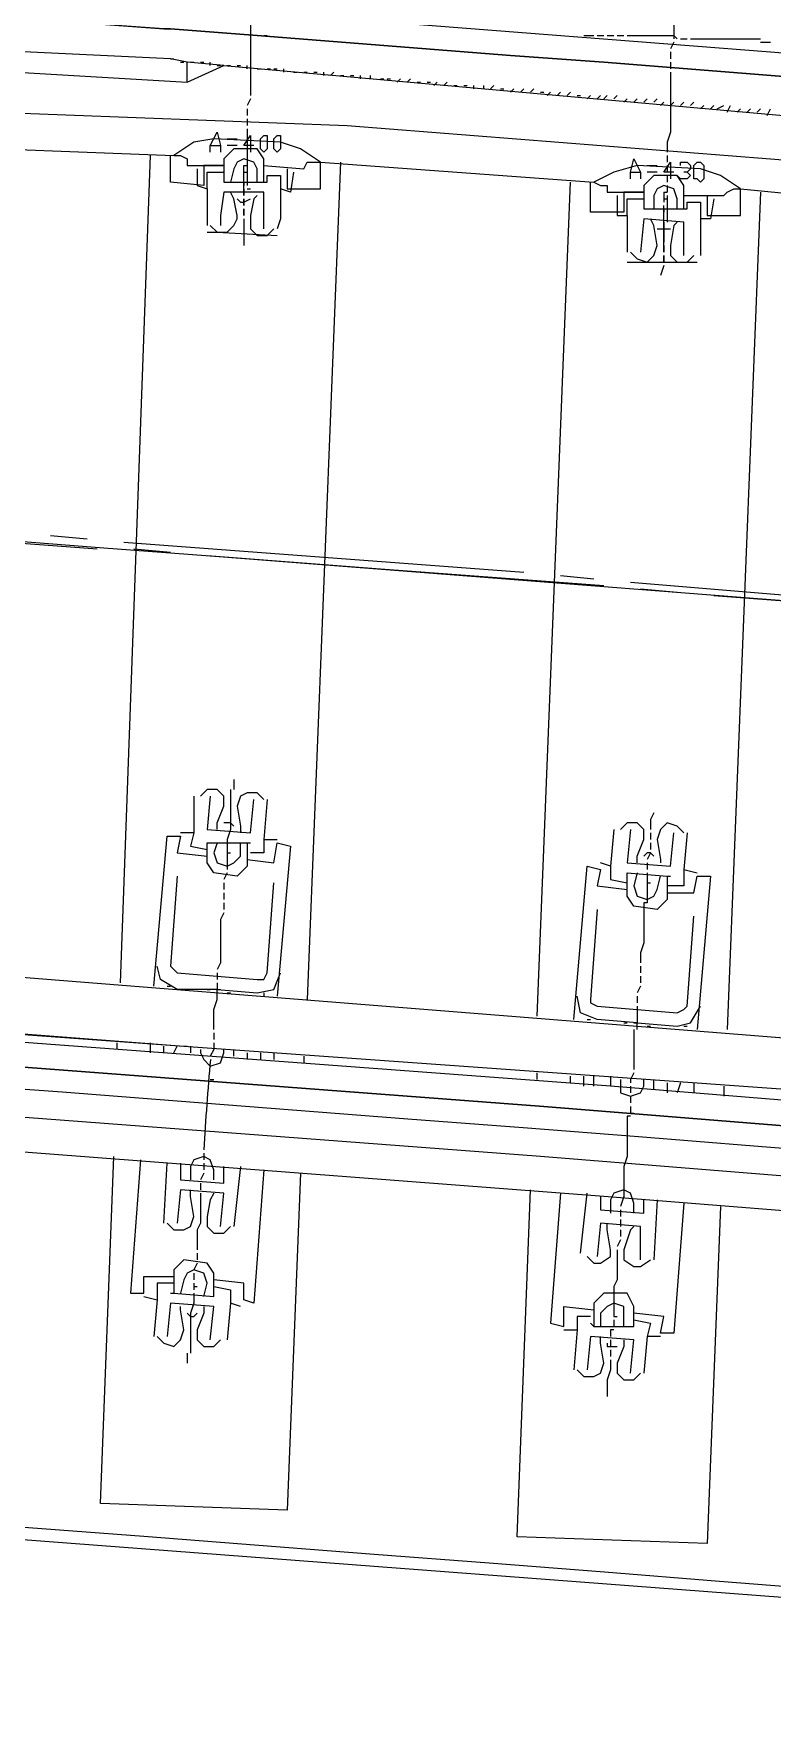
# Model space of a CAD drawing. Header units: millimetres. Extents: x -45 to 90, y -17 to 16.
# Drawn here: x 37.278 to 38.293, y -3.073 to -0.754 of the extents above; entities that cross this region are included whole.
import ezdxf

# ---------------------------------------------------------------- set-up
doc = ezdxf.new("R2010")
doc.units = ezdxf.units.MM
doc.layers.add('PDF_Geometry', color=7, linetype='Continuous')

msp = doc.modelspace()

# ---------------------------------------------------------------- linework, layer by layer
at = {"color": 6}
msp.add_lwpolyline([(29.1661, -1.3506), (29.1986, 0.45), (32.6939, 0.2287), (32.6939, 1.2372), (41.2932, 1.2372), (41.2932, 0), (45.2746, 0), (45.1993, -2.1005), (41.2248, -1.7678), (41.1144, -3.1159), (32.554, -2.4665), (32.6324, -1.35)], close=True, dxfattribs=at)
at = {"color": 2}
for radius in [500.8082, 500.0582, 499.3082]:
    msp.add_arc((-0.8299, -500.0575), radius, 85.235272, 89.904911, dxfattribs=at)
at = {"color": 5}
msp.add_arc((-0.8299, -500.0575), 498.7082, 85.235272, 89.904911, dxfattribs=at)
at = {"layer": 'PDF_Geometry', "lineweight": 25}
for points in [[(38.1582, -0.6968), (38.1582, -0.706), (38.1582, -0.7105), (38.1582, -0.7197), (38.1582, -0.7243), (38.1582, -0.7335), (38.1582, -0.738), (38.1582, -0.7472), (38.1582, -0.7518), (38.1582, -0.761)], [(36.2787, -0.7197), (36.2741, -0.7197), (37.1314, -0.7701), (37.177, -0.8022), (37.4889, -0.8206), (37.4889, -0.7931), (37.466, -0.7885), (37.177, -0.7747)], [(39.4647, -0.9031), (39.4418, -0.9031), (38.0619, -0.7931), (37.9336, -0.7839), (37.5852, -0.7564), (37.466, -0.7472), (37.4568, -0.7472), (37.3285, -0.738)], [(37.3331, -0.738), (37.4568, -0.7472), (37.466, -0.7472), (37.5852, -0.7564), (37.9336, -0.7839), (38.0619, -0.7931), (39.4418, -0.9031), (39.4647, -0.9031), (39.5655, -0.9122), (39.6389, -0.9168), (39.7168, -0.926), (40.2073, -0.9672), (40.2623, -0.9718)], [(37.576, -0.7289), (37.576, -0.7426), (37.576, -0.7564), (37.576, -0.7701), (37.576, -0.7839), (37.576, -0.7976), (37.576, -0.8114), (37.576, -0.8251), (37.576, -0.8389)], [(35.5911, -0.761), (35.5726, -0.761), (35.5726, -0.7885), (35.6232, -0.7885), (35.6736, -0.7885), (35.7561, -0.8022), (35.7745, -0.8068), (37.709, -0.8802), (39.6297, -1.0314)], [(38.0344, -0.7564), (38.0482, -0.7564)], [(38.0528, -0.7564), (38.0619, -0.7564)], [(38.0665, -0.7564), (38.0757, -0.7564)], [(38.0803, -0.7564), (38.0894, -0.7564)], [(38.0938, -0.7564), (38.1032, -0.7564), (38.1078, -0.7564), (38.117, -0.7564), (38.1215, -0.7564), (38.1307, -0.7564), (38.1353, -0.7564), (38.1445, -0.7564), (38.149, -0.7564), (38.1582, -0.7564), (38.1628, -0.761)], [(38.1674, -0.761), (38.1765, -0.761)], [(38.1811, -0.761), (38.1949, -0.761), (38.2084, -0.761), (38.2224, -0.761), (38.2361, -0.761), (38.2499, -0.761), (38.2636, -0.761), (38.2774, -0.761)], [(38.1582, -0.7655), (38.1536, -0.7747)], [(38.1536, -0.7791), (38.1536, -0.7885)], [(38.2774, -0.7655), (38.2911, -0.7655)], [(37.466, -0.7885), (37.4706, -0.7885)], [(37.4798, -0.7931), (37.4843, -0.7931)], [(37.4889, -0.8206), (37.5394, -0.7976), (37.4889, -0.7931)], [(37.4935, -0.7931), (37.4981, -0.7931)], [(37.5073, -0.7931), (37.5118, -0.7931)], [(37.5208, -0.7976), (37.5208, -0.7931)], [(37.5302, -0.7976), (37.5348, -0.7976)], [(37.5394, -0.7976), (39.4372, -0.9672), (39.5059, -0.9764), (39.6343, -0.9993)], [(37.5439, -0.7976), (37.5485, -0.7976)], [(37.5577, -0.7976), (37.5623, -0.7976)], [(37.5714, -0.8022), (37.5714, -0.7976)], [(37.5852, -0.8022), (37.5898, -0.8022)], [(37.5989, -0.8022), (37.6035, -0.8022)], [(37.6081, -0.8022), (37.6127, -0.8022)], [(37.6219, -0.8068), (37.6219, -0.8022)], [(37.6354, -0.8068), (37.6402, -0.8068)], [(37.6494, -0.8068), (37.654, -0.8068)], [(37.6631, -0.8068), (37.6677, -0.8068)], [(37.6769, -0.8114), (37.6769, -0.8068)], [(37.686, -0.8114), (37.6906, -0.8068)], [(37.6998, -0.8114), (37.7044, -0.8114)], [(37.7135, -0.8114), (37.7181, -0.8114)], [(37.7273, -0.816), (37.7273, -0.8114)], [(37.7411, -0.816), (37.7411, -0.8114)], [(38.1536, -0.8068), (38.1536, -0.8206), (38.1536, -0.8343), (38.1536, -0.8481), (38.1536, -0.8618), (38.1536, -0.8756), (38.1536, -0.8893), (38.149, -0.9031), (38.149, -0.9168)], [(38.1536, -0.7931), (38.1536, -0.8022)], [(37.7548, -0.816), (37.7594, -0.816)], [(37.764, -0.816), (37.7686, -0.816)], [(37.7777, -0.8206), (37.7823, -0.816)], [(37.7915, -0.8206), (37.7961, -0.816)], [(37.8052, -0.8206), (37.8098, -0.8206)], [(37.819, -0.8206), (37.8236, -0.8206)], [(37.8282, -0.8251), (37.8327, -0.8206)], [(37.8419, -0.8251), (37.8465, -0.8206)], [(37.8557, -0.8251), (37.8602, -0.8251)], [(37.8694, -0.8251), (37.874, -0.8251)], [(37.8832, -0.8297), (37.8832, -0.8251)], [(37.8969, -0.8297), (37.8969, -0.8251)], [(37.9061, -0.8297), (37.9107, -0.8251)], [(37.9198, -0.8297), (37.9244, -0.8297)], [(37.9336, -0.8343), (37.9382, -0.8297)], [(37.9473, -0.8343), (37.9519, -0.8297)], [(37.9611, -0.8343), (37.9657, -0.8297)], [(37.9748, -0.8343), (37.9792, -0.8343)], [(37.984, -0.8389), (37.9886, -0.8343)], [(37.9978, -0.8389), (38.0023, -0.8343)], [(38.0115, -0.8389), (38.0161, -0.8343)], [(37.576, -0.8435), (37.5714, -0.8526)], [(37.5714, -0.8572), (37.5714, -0.8664)], [(38.0253, -0.8389), (38.0299, -0.8389)], [(38.039, -0.8435), (38.0436, -0.8389)], [(38.0528, -0.8435), (38.0574, -0.8389)], [(38.0619, -0.8435), (38.0665, -0.8389)], [(38.0757, -0.8435), (38.0803, -0.8389)], [(38.0894, -0.8481), (38.0938, -0.8435)], [(38.1032, -0.8481), (38.1078, -0.8435)], [(38.117, -0.8481), (38.1215, -0.8435)], [(38.1307, -0.8481), (38.1353, -0.8435)], [(38.1399, -0.8526), (38.1445, -0.8481)], [(38.1536, -0.8526), (38.1582, -0.8481)], [(38.1674, -0.8526), (38.172, -0.8481)], [(38.1811, -0.8526), (38.1857, -0.8481)], [(38.1949, -0.8572), (38.1995, -0.8526)], [(38.2084, -0.8572), (38.2132, -0.8526)], [(38.2178, -0.8572), (38.227, -0.8526)], [(38.2316, -0.8618), (38.2361, -0.8526)], [(38.2453, -0.8618), (38.2499, -0.8572)], [(38.2591, -0.8618), (38.2636, -0.8572)], [(38.2728, -0.8618), (38.2774, -0.8572)], [(38.2866, -0.8664), (38.2911, -0.8572)], [(37.5714, -0.871), (37.5714, -0.8802)], [(37.5944, -0.9352), (37.6494, -0.9397), (37.654, -0.9306), (37.6585, -0.9306), (37.6723, -0.9306), (37.6448, -0.9122), (37.6173, -0.9031), (37.5256, -0.8985), (37.4981, -0.9031), (37.4706, -0.9214)], [(37.5208, -0.9168), (37.5208, -0.9077), (37.5302, -0.8893), (37.5348, -0.9077), (37.5348, -0.9168)], [(37.5439, -0.8985), (37.5577, -0.8985)], [(37.5806, -0.9077), (37.5669, -0.9077), (37.576, -0.8937), (37.576, -0.9168)], [(37.5714, -0.8847), (37.5714, -0.8937), (37.5714, -0.8985), (37.5714, -0.9077), (37.5714, -0.9122), (37.5714, -0.9214), (37.5714, -0.926), (37.5714, -0.9352), (37.5714, -0.9397), (37.5714, -0.9489), (37.5714, -0.9535), (37.5714, -0.9627)], [(37.0672, -0.9168), (37.0672, -0.9443), (37.113, -0.9443), (37.113, -0.9077), (37.4706, -0.9214), (37.4798, -0.9214), (37.4889, -0.926), (37.4889, -0.9352), (37.5394, -0.9352), (37.5118, -0.9352), (37.5118, -0.9627), (37.466, -0.9581), (37.466, -0.9214)], [(37.3972, -2.0583), (37.4385, -0.9214)], [(37.5208, -0.9077), (37.5348, -0.9077)], [(37.5944, -0.9581), (37.5944, -0.926), (37.5852, -0.9122), (37.5531, -0.9122), (37.5394, -0.926), (37.5394, -0.9581), (37.5944, -0.9581), (37.5989, -0.9581), (37.5989, -0.9489), (37.6173, -0.9489), (37.6173, -0.9672)], [(37.5577, -0.9077), (37.5439, -0.9077)], [(37.5852, -0.9581), (37.5852, -0.9397), (37.5806, -0.9306), (37.5669, -0.926), (37.5577, -0.9306), (37.5531, -0.9397), (37.5485, -0.9581)], [(38.0986, -0.9535), (38.0986, -0.9443), (38.1032, -0.926), (38.1124, -0.9443), (38.1124, -0.9535)], [(38.149, -0.9214), (38.149, -0.9306)], [(37.5027, -0.9397), (37.5027, -0.9627), (37.5164, -0.9672), (37.5164, -1.0177)], [(37.5164, -0.9672), (37.5164, -0.9443), (37.5394, -0.9443), (37.5394, -0.9581), (37.5439, -0.9581)], [(37.5669, -0.9672), (37.5669, -0.9764), (37.5669, -0.9627), (37.5669, -0.9489), (37.5669, -0.9352)], [(37.6354, -0.9443), (37.631, -0.9718), (37.6173, -0.9672), (37.6173, -1.0083), (37.6127, -1.0223)], [(37.6264, -0.9397), (37.6264, -0.9672), (37.6723, -0.9672), (37.6723, -0.9306), (38.0482, -0.9581), (38.0574, -0.9627), (38.0665, -0.9627), (38.0665, -0.9718), (38.117, -0.9718), (38.0894, -0.9718), (38.0894, -0.9993), (38.0436, -0.9993), (38.0436, -0.9581)], [(37.6998, -0.9306), (37.654, -2.0812)], [(38.172, -0.9764), (38.227, -0.9764), (38.2316, -0.9718), (38.2407, -0.9672), (38.2499, -0.9672), (38.2224, -0.9489), (38.1949, -0.9397), (38.1078, -0.9352), (38.0757, -0.9443), (38.0482, -0.9581)], [(38.0986, -0.9443), (38.1124, -0.9443)], [(38.172, -0.9948), (38.172, -0.9627), (38.1628, -0.9489), (38.1307, -0.9489), (38.117, -0.9627), (38.117, -0.9948), (38.172, -0.9948), (38.1765, -0.9948), (38.1765, -0.9856), (38.1949, -0.9856), (38.1949, -1.0083)], [(38.1215, -0.9352), (38.1353, -0.9352)], [(38.1353, -0.9443), (38.1215, -0.9443)], [(38.1582, -0.9443), (38.1445, -0.9443), (38.1536, -0.9306), (38.1536, -0.9535)], [(38.149, -0.9352), (38.149, -0.9443)], [(38.149, -0.9489), (38.149, -0.9581)], [(38.1765, -0.9443), (38.1811, -0.9489), (38.1765, -0.9535), (38.1674, -0.9535), (38.1628, -0.9489)], [(38.1674, -0.9352), (38.1674, -0.9306), (38.1765, -0.9306), (38.1811, -0.9352), (38.1811, -0.9397), (38.1765, -0.9443), (38.172, -0.9443)], [(37.5208, -1.0177), (37.5302, -1.0268), (37.5439, -1.0268), (37.5531, -1.0177), (37.5577, -1.0083), (37.5577, -1.0039), (37.5531, -0.981), (37.5485, -0.9718)], [(37.5944, -1.0223), (37.5944, -1.0083), (37.5944, -0.9718), (37.5394, -0.9718), (37.5348, -1.0039), (37.5348, -1.0177)], [(37.5669, -0.9581), (37.5669, -0.9627)], [(37.5714, -0.9672), (37.576, -0.9672)], [(37.9703, -2.1041), (38.0161, -0.9581)], [(38.1628, -0.9948), (38.1628, -0.981), (38.1582, -0.9672), (38.1445, -0.9627), (38.1353, -0.9672), (38.1307, -0.9764), (38.1307, -0.9948)], [(38.1445, -0.9718), (38.1445, -0.9856)], [(38.149, -0.9627), (38.149, -0.9718)], [(38.204, -0.9764), (38.204, -1.0039), (38.2499, -1.0039), (38.2499, -0.9672), (38.6258, -1.0039), (38.635, -1.0039), (38.6441, -1.0083), (38.6487, -1.0131), (38.6945, -1.0177), (38.6669, -1.0131), (38.6669, -1.0406), (38.6212, -1.0406), (38.6212, -1.0039)], [(38.2774, -0.9718), (38.2316, -2.1224)], [(37.5577, -0.981), (37.5623, -0.9856), (37.5669, -0.9856), (37.576, -0.981)], [(37.5852, -0.9764), (37.5806, -0.981), (37.576, -1.0039), (37.576, -1.0083), (37.576, -1.0223), (37.5852, -1.0314), (37.5989, -1.0314), (37.6081, -1.0223)], [(38.0803, -0.9764), (38.0803, -1.0039), (38.0938, -1.0039), (38.0938, -1.0543)], [(38.0938, -1.0039), (38.0938, -0.981), (38.117, -0.981), (38.117, -0.9948), (38.1215, -0.9948)], [(38.1445, -1.0452), (38.1445, -1.0543), (38.1445, -1.0452), (38.1445, -1.0406), (38.1445, -1.0314), (38.1445, -1.0268), (38.1445, -1.0177), (38.1445, -1.0131), (38.1445, -1.0039), (38.1445, -0.9993), (38.1445, -0.9902)], [(38.1445, -0.9948), (38.1445, -0.9993)], [(38.149, -0.9764), (38.149, -0.9856), (38.149, -0.9902), (38.149, -0.9993), (38.149, -1.0039), (38.149, -1.0131)], [(38.2132, -0.981), (38.2084, -1.0083), (38.1949, -1.0083), (38.1949, -1.0589)], [(37.5669, -1.0083), (37.5669, -1.0223), (37.5669, -1.036), (37.5669, -1.0452)], [(38.0986, -1.0543), (38.1078, -1.0635), (38.1215, -1.0681), (38.1307, -1.0589), (38.1353, -1.0452), (38.1307, -1.0177), (38.1261, -1.0083)], [(38.172, -1.0589), (38.172, -1.0131), (38.117, -1.0083), (38.1124, -1.0543)], [(38.1445, -1.0131), (38.1445, -1.0177), (38.1445, -1.0268), (38.1445, -1.0314), (38.1445, -1.0406)], [(38.1628, -1.0131), (38.1582, -1.0177), (38.1536, -1.0452), (38.1536, -1.0589), (38.1628, -1.0681), (38.1765, -1.0681), (38.1857, -1.0589)], [(37.5164, -1.0268), (37.5302, -1.0268), (37.6127, -1.0314)], [(38.1353, -1.0223), (38.1399, -1.0223), (38.149, -1.0223), (38.1536, -1.0223)], [(38.0938, -1.0681), (38.1903, -1.0681)], [(38.1445, -1.0727), (38.1399, -1.0864)], [(36.9618, -1.1414), (36.8884, -2.0995), (37.4843, -2.1454)], [(37.3652, -1.4623), (36.8151, -1.4211)], [(37.3514, -1.4486), (37.301, -1.444)], [(37.9519, -1.4944), (37.4018, -1.4532)], [(37.466, -1.4667), (37.4156, -1.4623)], [(38.0619, -1.5128), (37.7548, -1.4898), (37.5164, -1.4715)], [(38.0482, -1.5036), (38.0023, -1.499)], [(38.6487, -1.554), (38.0986, -1.5082)], [(38.1628, -1.5219), (38.1124, -1.5173)], [(38.7587, -1.5678), (38.2132, -1.5265)], [(37.5531, -1.7786), (37.5531, -1.7924)], [(37.4981, -1.8016), (37.4981, -1.852), (37.4798, -1.852)], [(37.5302, -1.8474), (37.5302, -1.8382), (37.5394, -1.8153), (37.5394, -1.8016), (37.5302, -1.7924), (37.5164, -1.7924), (37.5073, -1.8016)], [(37.5208, -1.8016), (37.5164, -1.8474), (37.576, -1.852), (37.5806, -1.8061)], [(37.5485, -1.7924), (37.5485, -1.8061), (37.5485, -1.8199), (37.5485, -1.8336), (37.5485, -1.8474), (37.5439, -1.8612), (37.5439, -1.8749), (37.5439, -1.8887), (37.5439, -1.9024)], [(37.5944, -1.8061), (37.5852, -1.797), (37.5714, -1.797), (37.5623, -1.8016), (37.5577, -1.8153), (37.5623, -1.8428), (37.5623, -1.852)], [(37.5989, -1.8061), (37.5944, -1.8612), (37.6127, -1.8612)], [(40.9637, -2.4342), (40.6566, -2.4112), (38.0711, -2.2004), (35.4857, -2.0078), (32.9002, -1.8245)], [(38.1307, -1.8245), (38.1261, -1.8336), (38.1261, -1.8382), (38.1261, -1.8474)], [(32.8727, -1.8428), (32.8727, -1.8566), (32.8131, -2.6863), (32.5152, -2.668), (32.5702, -1.8336), (32.6298, -1.8382), (35.3069, -2.0262), (37.9792, -2.2279), (40.6566, -2.4433), (37.9792, -2.2279), (35.3069, -2.0262), (32.6298, -1.8382)], [(37.4981, -1.852), (37.4935, -1.8703), (37.5164, -1.8749)], [(37.5531, -1.8428), (37.5485, -1.8382), (37.5439, -1.8382), (37.5394, -1.8382)], [(38.0757, -1.8474), (38.0711, -1.8978), (38.0574, -1.8932)], [(38.1078, -1.8932), (38.1078, -1.8841), (38.117, -1.8612), (38.117, -1.8474), (38.1078, -1.8382), (38.0938, -1.8382), (38.0849, -1.8474)], [(38.0986, -1.8474), (38.0938, -1.8932), (38.1536, -1.8978), (38.1582, -1.852)], [(38.1261, -1.852), (38.1261, -1.8612)], [(38.172, -1.852), (38.1628, -1.8428), (38.149, -1.8382), (38.1399, -1.8474), (38.1353, -1.8612), (38.1399, -1.8887), (38.1399, -1.8932)], [(38.1765, -1.852), (38.172, -1.9024), (38.1903, -1.907)], [(37.4431, -2.0629), (37.4614, -1.8566), (37.4798, -1.8566), (37.4752, -1.8795), (37.5164, -1.8841)], [(37.5714, -1.8657), (37.5714, -1.8978), (37.5577, -1.9116), (37.5256, -1.907), (37.5164, -1.8932), (37.5164, -1.8657), (37.5714, -1.8657), (37.576, -1.8657)], [(37.5302, -1.8657), (37.5256, -1.8795), (37.5302, -1.8932), (37.5439, -1.8978), (37.5531, -1.8932), (37.5623, -1.8841), (37.5623, -1.8657)], [(37.5714, -1.8887), (37.6081, -1.8932), (37.6127, -1.8657), (37.631, -1.8703), (37.6127, -2.0766)], [(37.5944, -1.8612), (37.5944, -1.8795), (37.576, -1.8795)], [(38.1261, -1.8657), (38.1261, -1.8749)], [(38.0207, -2.1087), (38.039, -1.8978), (38.0574, -1.9024), (38.0528, -1.9251), (38.0938, -1.9299)], [(38.0711, -1.8978), (38.0711, -1.9162), (38.0938, -1.9207)], [(38.1307, -1.8841), (38.1261, -1.8795), (38.1215, -1.8795), (38.117, -1.8841)], [(38.1261, -1.8795), (38.1215, -1.8887)], [(38.1215, -1.8932), (38.1215, -1.9024)], [(41.5871, -2.6359), (41.8301, -2.6588), (41.8301, -2.6496), (41.8301, -2.6128), (41.7705, -2.6084), (40.6474, -2.5121), (37.9748, -2.2966), (35.3023, -2.0949), (32.6252, -1.9116), (32.5656, -1.907)], [(37.4752, -1.9116), (37.466, -2.0353), (37.4706, -2.0397), (37.4752, -2.0445), (37.5852, -2.0537), (37.5944, -2.0537), (37.5989, -2.0445), (37.6081, -1.9207)], [(37.5439, -1.907), (37.5394, -1.9162)], [(37.5394, -1.9207), (37.5394, -1.9299)], [(38.149, -1.9116), (38.149, -1.9437), (38.1353, -1.9574), (38.1032, -1.9528), (38.0938, -1.9391), (38.0938, -1.907), (38.149, -1.9116), (38.1536, -1.9116)], [(38.1078, -1.907), (38.1032, -1.9251), (38.1078, -1.9391), (38.1215, -1.9437), (38.1307, -1.9391), (38.1353, -1.9299), (38.1399, -1.9116)], [(38.1215, -1.907), (38.1215, -1.9207), (38.1215, -1.9345), (38.1215, -1.9483), (38.117, -1.9483), (38.117, -1.962), (38.117, -1.9758), (38.117, -1.9895), (38.117, -2.0033), (38.1124, -2.017), (38.1124, -2.0308)], [(38.172, -1.9024), (38.172, -1.9251), (38.149, -1.9251)], [(38.149, -1.9345), (38.1857, -1.9345), (38.1903, -1.9116), (38.2084, -1.9116), (38.1903, -2.1224)], [(37.5394, -1.9345), (37.5394, -1.9437)], [(37.5394, -1.962), (37.5348, -1.9712), (37.5348, -1.9758), (37.5348, -1.9849), (37.5348, -1.9895), (37.5348, -1.9987), (37.5348, -2.0033), (37.5348, -2.0124), (37.5348, -2.017), (37.5348, -2.0262), (37.5348, -2.0308), (37.5302, -2.0397)], [(37.5394, -1.9483), (37.5394, -1.9574)], [(38.0528, -1.9574), (38.0436, -2.0812), (38.0436, -2.0858), (38.0528, -2.0904), (38.1628, -2.0995), (38.172, -2.0949), (38.1765, -2.0904), (38.1857, -1.9666)], [(40.9499, -2.5854), (40.6474, -2.5579), (38.0619, -2.3517), (35.4765, -2.1543), (32.8911, -1.9758)], [(37.5302, -2.0583), (37.5302, -2.0674), (37.4752, -2.0674), (37.4523, -2.0537), (37.4477, -2.0353)], [(38.1124, -2.0353), (38.1124, -2.0445)], [(37.4614, -2.0629), (37.466, -2.0629)], [(37.5256, -2.1224), (37.5256, -2.1087), (37.5256, -2.0949), (37.5302, -2.0812), (37.5302, -2.0674), (37.5852, -2.072), (37.6081, -2.0674), (37.6173, -2.0445)], [(37.5302, -2.0445), (37.5302, -2.0537)], [(38.1124, -2.0629), (38.1078, -2.072)], [(38.1124, -2.0491), (38.1124, -2.0583)], [(37.5164, -2.0674), (37.5208, -2.0674)], [(37.5439, -2.072), (37.5485, -2.072)], [(37.5944, -2.072), (37.5944, -2.0766)], [(38.1078, -2.0904), (38.1078, -2.0995), (38.1078, -2.1041), (38.1078, -2.1133), (38.0528, -2.1087), (38.0299, -2.0995), (38.0253, -2.0766)], [(38.1078, -2.0766), (38.1078, -2.0858)], [(38.039, -2.1087), (38.0436, -2.1087)], [(38.1078, -2.1224), (38.1078, -2.1133), (38.1628, -2.1179), (38.1811, -2.1133), (38.1949, -2.0904)], [(37.5256, -2.127), (37.5256, -2.1362)], [(38.0894, -2.1133), (38.0938, -2.1133)], [(38.1032, -2.1224), (38.1032, -2.127), (38.1032, -2.1362), (38.1032, -2.1408), (38.1032, -2.15), (38.1032, -2.1543), (38.1032, -2.1637), (38.1032, -2.1683), (38.1032, -2.1775)], [(38.1215, -2.1179), (38.1261, -2.1179)], [(38.172, -2.1179), (38.1765, -2.1179)], [(37.3927, -2.15), (37.3927, -2.1408)], [(37.4385, -2.1543), (37.4385, -2.1408)], [(37.4568, -2.1543), (37.4568, -2.1454)], [(37.4706, -2.1543), (37.4752, -2.1454)], [(37.4935, -2.1454), (37.4935, -2.1543)], [(37.5073, -2.15), (37.5073, -2.1543), (37.5118, -2.1637), (37.5208, -2.1729), (37.5348, -2.1683), (37.5394, -2.1543), (37.5394, -2.15)], [(37.5256, -2.1408), (37.5256, -2.15), (37.5208, -2.1591)], [(37.5531, -2.1591), (37.5531, -2.15)], [(37.5714, -2.1543), (37.5714, -2.1637)], [(37.5898, -2.1543), (37.5898, -2.1637)], [(37.6081, -2.1543), (37.6081, -2.1637)], [(37.6494, -2.1591), (37.6494, -2.1683)], [(37.9703, -2.1912), (37.9703, -2.182)], [(38.0161, -2.1958), (38.0161, -2.1866)], [(38.0344, -2.2004), (38.0344, -2.1866)], [(38.0482, -2.2004), (38.0482, -2.1866)], [(38.0711, -2.1866), (38.0711, -2.2004)], [(38.0849, -2.1912), (38.0849, -2.1958), (38.0849, -2.2095), (38.0986, -2.2141), (38.1124, -2.2095), (38.117, -2.2004), (38.117, -2.1912)], [(38.1032, -2.182), (38.0986, -2.1912), (38.0986, -2.1958)], [(38.0986, -2.2004), (38.0986, -2.2095)], [(38.1307, -2.205), (38.1307, -2.1912)], [(38.149, -2.1958), (38.149, -2.2095)], [(38.1674, -2.1958), (38.1628, -2.2095)], [(38.1857, -2.1958), (38.1857, -2.2095)], [(38.227, -2.2004), (38.227, -2.2141)], [(38.0986, -2.2141), (38.0986, -2.2233)], [(38.0986, -2.2416), (38.0938, -2.2416), (38.0938, -2.2554), (38.0938, -2.2689), (38.0938, -2.2829), (38.0938, -2.2966), (38.0894, -2.3104), (38.0894, -2.3241), (38.0894, -2.3379), (38.0894, -2.3517), (38.0849, -2.3654)], [(38.0986, -2.2279), (38.0986, -2.2371)], [(37.5118, -2.2921), (37.5118, -2.3012)], [(37.6448, -2.3196), (37.6264, -2.7826), (37.3697, -2.7734), (37.3881, -2.2966)], [(37.4247, -2.3012), (37.411, -2.4846), (37.4293, -2.4846), (37.4293, -2.4617), (37.4706, -2.4617)], [(37.4568, -2.3883), (37.4614, -2.3058)], [(37.4798, -2.3058), (37.4798, -2.3287), (37.5394, -2.3333), (37.5394, -2.3104)], [(37.5256, -2.3287), (37.5256, -2.315), (37.5208, -2.3012), (37.5118, -2.2966), (37.4981, -2.3012), (37.4935, -2.3104), (37.4935, -2.3287)], [(37.5118, -2.3058), (37.5118, -2.315)], [(37.5944, -2.315), (37.5806, -2.4982), (37.5669, -2.4938), (37.5669, -2.4708), (37.5256, -2.4663)], [(37.5623, -2.3104), (37.5531, -2.3929)], [(37.5118, -2.3196), (37.5073, -2.3287)], [(37.5073, -2.3333), (37.5073, -2.3425)], [(37.4614, -2.3883), (37.4706, -2.3975), (37.4843, -2.3975), (37.4935, -2.3929), (37.4981, -2.3792), (37.4935, -2.3517), (37.4935, -2.3425)], [(37.5348, -2.3929), (37.5394, -2.3471), (37.4798, -2.3425), (37.4752, -2.3883)], [(37.5073, -2.3471), (37.5073, -2.3562), (37.5073, -2.3608), (37.5073, -2.37), (37.5073, -2.3746), (37.5073, -2.3836), (37.5073, -2.3883), (37.5027, -2.3975), (37.5027, -2.4021), (37.5027, -2.4112), (37.5027, -2.4158), (37.5027, -2.425)], [(37.5256, -2.3471), (37.5208, -2.3562), (37.5164, -2.3792), (37.5164, -2.3929), (37.5256, -2.4021), (37.5394, -2.4021), (37.5485, -2.3929)], [(38.2224, -2.3654), (38.204, -2.8284), (37.9428, -2.8192), (37.9611, -2.3425)], [(38.0023, -2.3471), (37.9886, -2.5258), (38.0069, -2.5304), (38.0069, -2.5029), (38.0482, -2.5075)], [(38.0299, -2.4296), (38.039, -2.3471)], [(38.0574, -2.3517), (38.0574, -2.37), (38.117, -2.3746), (38.117, -2.3562)], [(38.1032, -2.3746), (38.1032, -2.3608), (38.0986, -2.3471), (38.0894, -2.3425), (38.0757, -2.3471), (38.0711, -2.3562), (38.0711, -2.3746)], [(38.172, -2.3608), (38.1582, -2.5396), (38.1399, -2.5396), (38.1445, -2.5167), (38.1032, -2.5121)], [(38.1353, -2.3562), (38.1307, -2.4388)], [(38.0849, -2.37), (38.0849, -2.3792)], [(38.0849, -2.3836), (38.0849, -2.3929)], [(38.039, -2.4342), (38.0482, -2.4433), (38.0574, -2.4433), (38.0711, -2.4342), (38.0711, -2.425), (38.0665, -2.3975), (38.0665, -2.3883)], [(38.1124, -2.4388), (38.1124, -2.3929), (38.0574, -2.3883), (38.0528, -2.4342)], [(38.0849, -2.4112), (38.0803, -2.4204)], [(38.0849, -2.3975), (38.0849, -2.4067)], [(38.1032, -2.3929), (38.0986, -2.3975), (38.0894, -2.425), (38.0894, -2.4388), (38.1032, -2.4479), (38.1124, -2.4479), (38.1261, -2.4388)], [(37.5027, -2.4296), (37.5027, -2.4388)], [(38.0803, -2.425), (38.0803, -2.4342), (38.0803, -2.4388), (38.0803, -2.4479), (38.0803, -2.4525), (38.0803, -2.4617), (38.0803, -2.4663), (38.0757, -2.4754), (38.0757, -2.48), (38.0757, -2.4892), (38.0757, -2.4938), (38.0757, -2.5029), (38.0757, -2.5075), (38.0757, -2.5167)], [(37.5118, -2.4892), (37.5164, -2.4708), (37.5118, -2.4571), (37.4981, -2.4525), (37.4889, -2.4571), (37.4843, -2.4663), (37.4798, -2.4846)], [(37.5027, -2.4433), (37.4981, -2.4525)], [(37.4981, -2.4571), (37.4981, -2.4663)], [(37.4706, -2.4708), (37.4477, -2.4708), (37.4477, -2.4938)], [(37.4981, -2.4708), (37.4981, -2.48)], [(37.5256, -2.4754), (37.5485, -2.48), (37.5485, -2.4982)], [(37.4293, -2.4892), (37.4477, -2.4938), (37.4431, -2.5442)], [(37.4477, -2.5442), (37.4568, -2.5534), (37.4706, -2.5579), (37.4798, -2.5488), (37.4843, -2.535), (37.4798, -2.5075), (37.4798, -2.5029)], [(37.5208, -2.5488), (37.5256, -2.5029), (37.466, -2.4982), (37.4614, -2.5442)], [(37.466, -2.4846), (37.4706, -2.4846)], [(37.4981, -2.4846), (37.4981, -2.4982), (37.4935, -2.5121), (37.4935, -2.5258), (37.4935, -2.5396), (37.4935, -2.5534), (37.4935, -2.5671)], [(37.5118, -2.5029), (37.5118, -2.5121), (37.5027, -2.535), (37.5027, -2.5488), (37.5118, -2.5579), (37.5256, -2.5579), (37.5348, -2.5488)], [(37.5623, -2.5029), (37.5485, -2.4982), (37.5439, -2.5488)], [(38.0894, -2.5304), (38.0894, -2.5167), (38.0894, -2.5029), (38.0757, -2.4982), (38.0665, -2.5029), (38.0574, -2.5121), (38.0574, -2.5304)], [(37.4889, -2.5121), (37.4935, -2.5167), (37.4981, -2.5167), (37.5027, -2.5121)], [(38.0436, -2.5167), (38.0253, -2.5167), (38.0253, -2.535)], [(38.0436, -2.5258), (38.0482, -2.5304)], [(38.0757, -2.5213), (38.0757, -2.5304)], [(38.1032, -2.5213), (38.1261, -2.5258), (38.1215, -2.5442)], [(38.0069, -2.535), (38.0253, -2.535), (38.0207, -2.59)], [(38.0253, -2.59), (38.0344, -2.5992), (38.0482, -2.5992), (38.0574, -2.5946), (38.0619, -2.5809), (38.0574, -2.5534), (38.0574, -2.5442)], [(38.0986, -2.5946), (38.1032, -2.5488), (38.0436, -2.5442), (38.039, -2.59)], [(38.0757, -2.535), (38.0711, -2.535), (38.0711, -2.5442)], [(38.0711, -2.5488), (38.0711, -2.5579)], [(38.0894, -2.5488), (38.0894, -2.5579), (38.0803, -2.5809), (38.0803, -2.5946), (38.0894, -2.6038), (38.1032, -2.6038), (38.1124, -2.5946)], [(38.1399, -2.5442), (38.1215, -2.5442), (38.117, -2.5946)], [(37.4889, -2.5671), (37.4889, -2.5809)], [(38.0665, -2.5534), (38.0665, -2.5579), (38.0757, -2.5579), (38.0803, -2.5579)], [(38.0711, -2.5625), (38.0711, -2.5717)], [(38.0711, -2.5763), (38.0711, -2.59), (38.0665, -2.6038), (38.0665, -2.6175), (38.0665, -2.6267)]]:
    msp.add_lwpolyline(points, dxfattribs=at)
at = {"layer": 'PDF_Geometry', "lineweight": 9}
for points in [[(37.5944, -0.7564), (37.5989, -0.7564)], [(37.5669, -0.9352), (37.5714, -0.9352)], [(37.5669, -0.9443), (37.5714, -0.9443)], [(38.1445, -0.9718), (38.149, -0.9718)], [(38.1445, -0.981), (38.149, -0.981)], [(37.5439, -1.8795), (37.5485, -1.8795)], [(38.1215, -1.9207), (38.1261, -1.9207)], [(37.5302, -2.0674), (37.5348, -2.0674)], [(38.1032, -2.1133), (38.1078, -2.1133)], [(37.4843, -2.1454), (37.4889, -2.1454)], [(37.5208, -2.1912), (37.5256, -2.1912)], [(38.0986, -2.2371), (38.1032, -2.2371)], [(37.4981, -2.4754), (37.5027, -2.4754)], [(38.0757, -2.5167), (38.0803, -2.5167)]]:
    msp.add_lwpolyline(points, dxfattribs=at)
at = {"layer": 'PDF_Geometry', "lineweight": 25}
for points in [[(37.5944, -0.9168), (37.5898, -0.9122), (37.5898, -0.8985), (37.5944, -0.8937), (37.5989, -0.8937), (37.5989, -0.8985), (37.5989, -0.9122)], [(37.6127, -0.9168), (37.6081, -0.9122), (37.6081, -0.8985), (37.6127, -0.8937), (37.6173, -0.8937), (37.6173, -0.8985), (37.6173, -0.9122)], [(38.1903, -0.9535), (38.1857, -0.9535), (38.1857, -0.9352), (38.1903, -0.9306), (38.1949, -0.9306), (38.1995, -0.9352), (38.1995, -0.9535), (38.1949, -0.9581)], [(37.5669, -0.9902), (37.5669, -0.981)], [(37.5669, -1.0039), (37.5669, -0.9948)], [(38.1445, -1.0681), (38.1445, -1.0589)], [(33.2028, -1.7557), (33.2028, -1.797), (33.3999, -1.8245), (36.2879, -2.0583), (37.4843, -2.1454), (40.3769, -2.3517), (40.5786, -2.3562), (40.5832, -2.315), (36.893, -2.0216)], [(37.4706, -2.4525), (37.4706, -2.4846), (37.5256, -2.4892), (37.5256, -2.4571), (37.5164, -2.4433), (37.4843, -2.4388)], [(38.0482, -2.4982), (38.0482, -2.5304), (38.1032, -2.5304), (38.1032, -2.5029), (38.0938, -2.4846), (38.0619, -2.4846)]]:
    msp.add_lwpolyline(points, close=True, dxfattribs=at)
msp.add_arc((42.2316, -2.5676), 4.728, 175.0996, 176.6035, dxfattribs=at)

doc.saveas('drawing.dxf')
